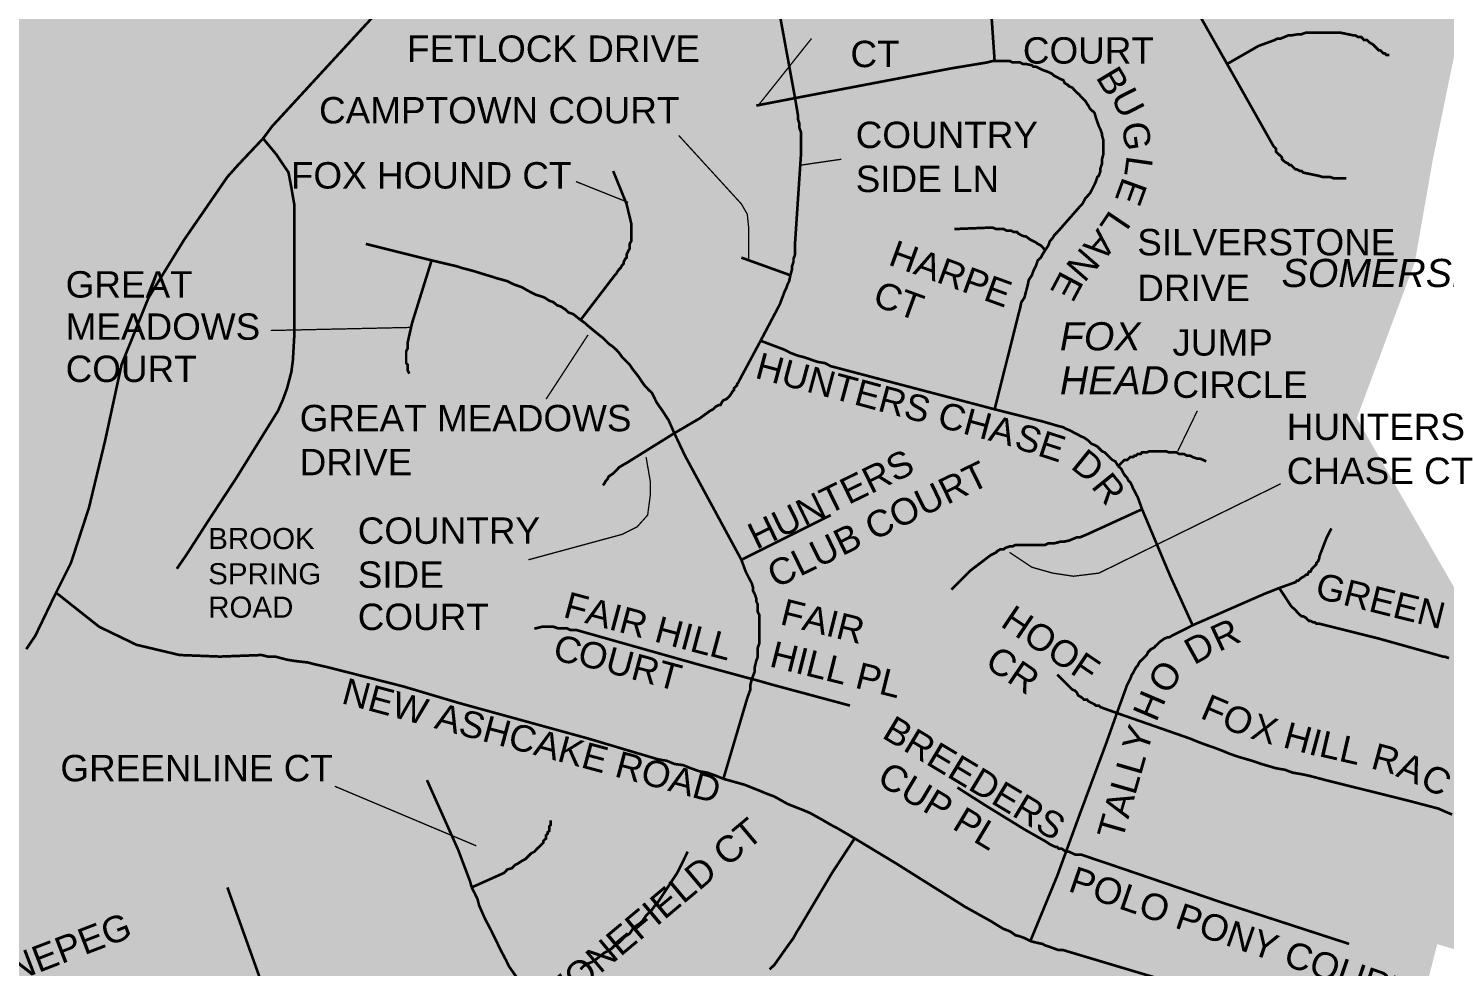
# Model space of a CAD drawing. Header units: millimetres. Extents: x 10 to 1080, y 12 to 847.
# Drawn here: x 653.5 to 734, y 449.1 to 502.4 of the extents above; entities that cross this region are included whole.
import ezdxf

# ---------------------------------------------------------------- set-up
doc = ezdxf.new("R2010")
doc.units = ezdxf.units.MM

msp = doc.modelspace()

# ---------------------------------------------------------------- hatches: boundary and pattern name
at = {"layer": 'H', "linetype": 'CONTINUOUS'}
for points in [[(802.375, 724.076), (804.333, 708.572), (819.82, 705.362), (834.637, 704.674), (846.243, 705.362), (859.861, 713.74), (871.467, 723.388), (876.635, 727.287), (891.452, 733.125), (894.662, 722.806), (899.231, 711.2), (902.458, 678.268), (906.939, 654.985), (912.777, 635.6), (903.041, 631.79), (870.797, 623.394), (843.703, 613.075), (834.037, 605.614), (852.17, 570.142), (848.607, 566.244), (849.207, 566.244), (834.637, 551.692), (840.475, 538.815), (802.711, 488.438), (802.217, 489.126), (800.435, 493.007), (798.83, 497.082), (795.355, 502.25), (792.215, 505.213), (789.005, 508.088), (786.289, 511.722), (784.437, 515.532), (783.078, 519.677), (782.391, 521.723), (780.874, 525.78), (778.334, 530.348), (775.794, 533.735), (773.007, 536.875), (769.955, 539.75), (766.727, 542.378), (763.27, 544.83), (759.707, 547.123), (755.985, 549.24), (754.115, 550.333), (752.263, 551.356), (750.305, 552.45), (748.365, 553.473), (746.407, 554.478), (744.467, 555.502), (742.615, 556.507), (740.657, 557.618), (739.652, 558.13), (732.525, 556.436), (732.79, 544.583), (726.264, 530.86), (723.142, 524.334), (722.207, 519.765), (722.877, 514.015), (725.593, 511.052), (734.219, 509.182), (736.177, 508.935), (733.302, 494.965), (732.278, 489.126), (728.98, 480.236), (737.605, 465.243), (747.518, 446.193), (733.548, 450.338), (730.409, 438.062), (720.76, 407.158), (717.885, 398.268), (714.745, 388.108), (713.475, 387.174), (712.047, 376.096), (715.945, 344.77), (716.615, 324.026), (716.439, 318.682), (723.388, 318.435), (731.608, 319.705), (737.358, 321.557), (743.373, 323.25), (749.635, 324.273), (754.962, 326.39), (761.488, 331.47), (750.641, 308.786), (742.95, 291.677), (741.257, 289.313), (754.715, 277.195), (760.801, 272.292), (760.73, 272.115), (769.444, 264.583), (777.487, 249.678), (794.597, 237.155), (804.333, 230.293), (811.777, 224.032), (798.054, 219.957), (781.473, 215.988), (770.043, 212.602), (757.502, 208.033), (746.072, 201.172), (734.06, 195.404), (725.082, 194.91), (725.258, 194.134), (725.593, 192.105), (725.752, 188.048), (725.17, 184.062), (724.905, 183.392), (714.587, 181.698), (699.17, 173.743), (696.295, 178.312), (682.078, 173.143), (680.879, 176.53), (652.868, 161.713), (660.647, 138.007), (660.4, 137.83), (656.749, 135.467), (653.203, 133.103), (649.552, 130.722), (645.918, 128.358), (642.285, 125.977), (638.634, 123.702), (635, 121.32), (631.349, 118.957), (627.803, 116.664), (624.152, 114.3), (620.942, 115.394), (619.584, 117.51), (618.402, 119.556), (617.22, 121.744), (616.038, 123.702), (614.68, 125.977), (613.569, 128.27), (612.299, 130.475), (610.958, 132.415), (609.424, 134.197), (608.154, 136.066), (606.795, 138.254), (605.367, 140.035), (603.673, 143.087), (601.892, 144.445), (599.863, 145.715), (598.17, 147.496), (596.724, 149.26), (595.118, 151.042), (593.513, 152.647), (591.22, 153.846), (589.439, 155.187), (587.675, 156.545), (586.052, 158.415), (585.717, 160.778), (585.047, 162.895), (584.112, 165.1), (582.172, 166.194), (580.549, 167.887), (579.543, 169.845), (578.785, 171.962), (577.762, 173.902), (576.668, 175.772), (575.398, 177.553), (573.775, 178.982), (571.659, 182.457), (568.784, 186.778), (566.932, 189.988), (565.82, 194.486), (564.462, 203.87), (563.704, 208.527), (563.88, 211.332), (563.704, 215.477), (563.457, 217.77), (563.28, 220.133), (563.368, 222.426), (563.28, 224.614), (562.857, 227.418), (561.675, 229.694), (560.828, 232.586), (561.428, 234.774), (561.852, 237.825), (561.922, 240.206), (561.587, 242.658), (561.763, 245.286), (562.01, 247.65), (561.852, 250.278), (561.164, 254.423), (561.922, 257.052), (562.522, 259.256), (562.275, 261.532), (561.499, 263.56), (560.405, 265.518), (559.805, 267.882), (559.223, 270.175), (557.953, 273.297), (556.26, 274.92), (554.814, 277.53), (554.39, 280), (553.72, 282.363), (552.962, 284.656), (551.85, 286.508), (550.668, 288.713), (549.222, 291.165), (547.194, 292.947), (545.412, 294.552), (543.56, 296.422), (543.719, 298.697), (542.537, 300.655), (540.42, 302.348), (538.057, 304.976), (535.34, 306.405), (532.553, 307.763), (530.26, 309.545), (528.232, 310.903), (526.874, 312.755), (526.45, 314.872), (524.51, 315.807), (522.305, 316.054), (518.248, 316.565), (515.779, 316.9), (513.592, 317.324), (511.387, 317.923), (508.935, 318.17), (507.153, 316.988), (506.465, 314.96), (505.037, 313.267), (503.255, 311.997), (501.897, 310.303), (500.292, 308.698), (498.422, 307.587), (496.658, 306.07), (495.212, 304.377), (494.453, 302.348), (493.942, 299.896), (493.607, 297.603), (493.942, 295.24), (494.453, 293.123), (495.212, 290.83), (495.723, 288.625), (494.03, 286.508), (493.342, 284.304), (491.649, 281.693), (489.462, 280.846), (485.14, 280.423), (481.577, 280.582), (479.637, 281.852), (478.102, 283.457), (476.673, 285.08), (475.068, 286.773), (472.863, 287.267), (470.658, 286.685), (468.965, 285.238), (467.184, 283.88), (465.067, 282.875), (463.462, 281.34), (464.732, 279.488), (466.602, 278.306), (468.63, 277.372), (469.724, 275.502), (468.877, 273.385), (467.095, 272.027), (463.973, 269.663), (462.104, 268.058), (460.075, 266.876), (457.958, 266.1), (455.665, 265.606), (452.702, 266.277), (450.674, 267.212), (448.469, 267.635), (444.835, 268.482), (442.718, 268.993), (440.514, 268.393), (436.792, 268.217), (434.763, 268.905), (432.805, 269.998), (431.465, 271.78), (432.647, 273.72), (433.405, 275.925), (433.317, 278.218), (432.805, 280.335), (432.894, 282.963), (431.959, 285.327), (428.925, 284.568), (426.72, 283.88), (424.603, 283.457), (421.375, 283.968), (419.188, 284.392), (417.072, 284.903), (415.025, 285.926), (412.838, 286.685), (410.792, 287.62), (409.698, 289.56), (409.875, 291.765), (410.298, 293.97), (410.298, 296.157), (409.61, 298.203), (408.252, 300.143), (406.4, 301.66), (404.53, 303.107), (402.837, 304.712), (400.897, 305.823), (399.715, 307.675), (400.297, 309.792), (399.962, 311.997), (397.845, 313.355), (395.905, 314.537), (394.547, 316.318), (393.1, 318.1), (391.672, 319.793), (390.225, 321.398), (388.108, 322.668), (386.592, 324.185), (385.057, 325.878), (383.452, 327.325), (381.582, 328.595), (379.465, 329.265), (378.125, 331.047), (378.037, 333.252), (377.349, 335.368), (375.92, 336.973), (374.05, 338.332), (372.11, 339.425), (370.152, 340.536), (368.035, 341.383), (365.919, 341.965), (363.555, 341.63), (361.615, 340.607), (359.745, 338.914), (357.875, 337.82), (355.935, 336.797), (353.818, 335.703), (351.878, 334.522), (350.255, 332.652), (348.915, 330.8), (347.98, 328.754), (347.133, 326.637), (345.599, 325.032), (343.323, 324.785), (340.184, 324.785), (337.732, 325.367), (335.615, 324.185), (334.522, 322.333), (334.433, 320.128), (334.098, 317.923), (332.899, 315.807), (331.805, 313.866), (330.958, 311.75), (330.712, 309.545), (330.288, 307.252), (329.935, 304.976), (329.688, 302.683), (329.018, 300.39), (328.083, 298.203), (327.325, 296.157), (327.06, 293.97), (328.665, 292.347), (329.935, 290.583), (328.665, 288.802), (326.39, 287.955), (323.25, 287.778), (321.045, 288.29), (319.864, 290.23), (318.682, 292.276), (316.812, 293.705), (314.025, 294.975), (311.732, 295.487), (309.615, 295.91), (307.763, 297.092), (306.405, 299.05), (305.47, 300.99), (304.712, 303.107), (303.689, 305.135), (301.995, 306.405), (300.302, 307.852), (298.962, 309.545), (297.268, 307.94), (296.422, 305.894), (293.282, 304.2), (291.5, 305.558), (289.648, 306.828), (287.69, 307.852), (287.267, 309.968), (287.69, 312.173), (285.75, 313.09), (283.457, 313.602), (281.34, 314.202), (279.224, 315.295), (278.642, 317.5), (277.954, 319.617), (276.013, 321.222), (274.144, 319.793), (272.874, 317.923), (269.998, 319.193), (268.217, 320.64), (266.435, 321.98), (263.984, 324.45), (262.202, 325.72), (260.862, 327.484), (261.108, 329.688), (261.867, 331.893), (262.714, 334.01), (262.467, 337.644), (261.532, 339.602), (260.597, 341.718), (258.992, 343.323), (255.94, 345.352), (253.065, 346.71), (251.195, 347.892), (249.167, 348.827), (248.92, 351.032), (250.19, 352.884), (251.707, 354.842), (254.088, 354.93), (255.782, 356.358), (257.969, 356.623), (260.174, 357.117), (261.444, 359.234), (261.779, 361.527), (261.62, 363.732), (260.438, 365.584), (258.992, 367.277), (256.117, 367.63), (255.429, 369.746), (254.088, 371.44), (252.307, 372.957), (250.525, 374.227), (248.497, 374.826), (247.138, 376.767), (248.162, 378.707), (247.385, 381), (245.78, 382.517), (245.622, 384.81), (244.687, 386.75), (243.575, 388.796), (242.235, 390.56), (241.035, 392.43), (239.518, 394.212), (239.43, 396.416), (240.453, 398.533), (240.612, 401.144), (240.788, 403.86), (239.43, 405.888), (238.584, 408.005), (236.467, 409.452), (235.038, 411.304), (233.08, 412.838), (233.168, 415.202), (234.103, 417.318), (235.462, 419.276), (236.978, 421.04), (238.072, 422.998), (237.825, 425.274), (237.49, 427.902), (236.22, 429.683), (234.527, 431.377), (232.657, 433.246), (230.628, 434.587), (229.182, 436.28), (227.489, 437.815), (226.219, 439.667), (224.79, 441.537), (223.943, 443.742), (222.92, 445.77), (220.98, 447.216), (218.775, 448.557), (216.57, 449.827), (214.365, 450.25), (212.249, 450.427), (209.797, 450.515), (206.163, 450.427), (203.87, 451.026), (201.595, 450.338), (199.972, 448.31), (201.665, 446.705), (199.549, 444.588), (196.938, 445.347), (194.822, 445.435), (192.105, 444.923), (189.054, 445.012), (187.202, 443.406), (184.908, 442.472), (182.88, 441.113), (181.01, 439.596), (179.317, 438.15), (177.288, 437.056), (175.084, 436.457), (173.055, 435.522), (170.762, 434.675), (168.575, 434.852), (166.793, 436.545), (165.947, 438.82), (165.259, 440.937), (163.142, 442.048), (160.955, 442.56), (158.574, 442.383), (156.369, 441.713), (154.005, 440.778), (151.377, 440.267), (148.59, 440.267), (146.385, 439.843), (145.45, 437.727), (145.115, 435.522), (142.663, 436.122), (142.152, 438.326), (140.458, 439.932), (138.43, 441.113), (136.472, 442.207), (134.285, 442.807), (131.745, 442.048), (128.605, 441.537), (126.153, 441.872), (123.525, 441.784), (121.497, 442.983), (120.05, 444.588), (117.775, 445.012), (116.082, 446.528), (116.152, 448.822), (114.124, 450.938), (112.607, 453.214), (111.425, 454.995), (110.155, 456.777), (108.797, 458.47), (107.527, 460.252), (106.257, 461.945), (104.898, 463.726), (103.54, 465.42), (102.182, 467.113), (100.842, 468.806), (99.572, 470.57), (98.213, 472.264), (95.585, 475.738), (93.133, 479.213), (90.682, 482.776), (88.477, 486.41), (86.448, 490.132), (84.578, 494.03), (83.062, 498.016), (81.527, 502.92), (80.433, 507.065), (79.498, 511.298), (78.74, 515.532), (78.228, 519.853), (77.805, 524.175), (77.558, 528.496), (77.47, 532.8), (77.558, 534.917), (77.558, 537.122), (77.717, 539.238), (77.893, 541.443), (78.052, 543.56), (78.317, 545.765), (78.564, 547.882), (79.252, 552.115), (80.098, 556.348), (81.192, 560.582), (82.374, 564.727), (84.402, 570.054), (86.448, 573.793), (87.63, 575.645), (117.687, 575.645), (138.007, 572.435), (144.445, 544.23), (141.905, 543.225), (154.764, 537.88), (160.443, 536.028), (171.185, 535.693), (189.318, 535.34), (206.834, 533.912), (226.06, 527.897), (227.842, 532.888), (253.912, 548.552), (259.239, 550.333), (265.677, 550.668), (269.575, 552.115), (277.019, 556.772), (283.122, 559.223), (290.989, 559.982), (306.317, 558.553), (306.652, 558.288), (307.005, 558.624), (310.885, 558.888), (317.659, 563.122), (325.543, 568.113), (333.745, 573.528), (338.825, 576.827), (341.365, 576.756), (344.928, 576.068), (348.492, 574.71), (351.949, 572.858), (355.759, 569.718), (358.228, 566.173), (359.234, 564.303), (360.257, 562.363), (362.462, 558.8), (365.425, 555.925), (369.993, 554.32), (376.255, 554.478), (378.46, 554.902), (380.577, 555.325), (382.782, 555.748), (384.898, 556.013), (387.773, 556.436), (392.007, 557.107), (396.064, 558.042), (400.138, 559.135), (404.107, 560.405), (408.005, 561.852), (411.903, 563.457), (415.713, 565.238), (419.435, 567.09), (423.069, 569.048), (424.18, 569.63), (421.128, 576.333), (406.224, 573.952), (411.057, 595.383), (409.452, 607.06), (401.408, 603.85), (401.832, 611.893), (404.618, 612.74), (404.195, 626.022), (394.882, 630.432), (373.539, 618.737), (369.482, 635.67), (377.19, 651.845), (407.405, 673.276), (407.829, 671.23), (482.177, 704.003), (500.715, 623.323), (501.227, 623.57), (505.372, 625.863), (509.182, 627.892), (512.992, 630.008), (516.802, 632.037), (520.612, 634.065), (522.552, 635.088), (524.422, 636.094), (526.362, 637.117), (528.232, 638.14), (530.172, 639.233), (532.042, 640.256), (534.335, 641.438), (544.495, 629.585), (550.422, 631.613), (546.523, 639.568), (541.532, 645.336), (541.602, 645.407), (545.412, 647.453), (549.222, 649.57), (553.032, 651.598), (556.772, 653.627), (560.582, 655.743), (564.392, 657.772), (568.202, 659.888), (572.012, 661.917), (575.733, 664.034), (579.543, 666.15), (583.353, 668.196), (587.163, 670.313), (590.885, 672.342), (596.724, 674.458), (601.133, 674.458), (603.338, 674.458), (605.455, 674.37), (607.642, 674.194), (609.847, 674.123), (611.964, 674.035), (614.168, 673.858), (616.373, 673.7), (618.49, 673.612), (620.695, 673.435), (622.882, 673.347), (624.999, 673.276), (629.32, 673.188), (633.642, 673.276), (637.875, 673.523), (642.108, 673.947), (646.254, 674.617), (650.399, 675.728), (653.627, 676.734), (657.684, 678.18), (661.67, 679.873), (665.568, 681.743), (669.378, 683.772), (673.1, 685.976), (676.734, 688.252), (680.297, 690.704), (683.683, 693.42), (687.07, 696.136), (690.192, 699.1), (693.332, 702.063), (696.207, 705.273), (699.082, 708.572), (701.71, 711.958), (705.785, 710.53), (709.842, 708.995), (713.74, 707.214), (717.638, 705.362), (721.448, 703.333), (723.988, 701.798), (729.403, 707.302), (742.35, 719.578), (751.999, 718.908), (767.503, 733.725), (785.618, 751.84), (797.207, 740.234), (802.375, 724.076), (802.375, 724.076)], [(710.935, 502.073), (709.507, 502.073), (709.083, 503.343), (708.66, 502.073), (707.302, 502.073), (708.395, 501.227), (707.972, 499.868), (709.083, 500.715), (710.265, 499.868), (709.842, 501.227), (710.935, 502.073), (710.935, 502.073)], [(724.835, 500.803), (723.388, 500.803), (722.965, 502.073), (722.542, 500.803), (721.184, 500.803), (722.295, 499.957), (721.872, 498.598), (722.965, 499.445), (724.147, 498.598), (723.724, 499.957), (724.835, 500.803), (724.835, 500.803)], [(700.193, 497.928), (698.747, 497.928), (698.324, 499.198), (697.9, 497.928), (696.542, 497.928), (697.653, 497.082), (697.23, 495.723), (698.324, 496.57), (699.505, 495.723), (699.082, 497.082), (700.193, 497.928), (700.193, 497.928)], [(712.47, 491.578), (711.024, 491.578), (710.6, 492.848), (710.177, 491.578), (708.819, 491.578), (709.93, 490.732), (709.507, 489.373), (710.6, 490.22), (711.782, 489.373), (711.359, 490.732), (712.47, 491.578), (712.47, 491.578)], [(678.692, 490.308), (677.245, 490.308), (676.822, 491.578), (676.398, 490.308), (675.04, 490.308), (676.152, 489.462), (675.728, 488.103), (676.822, 488.95), (678.004, 488.103), (677.58, 489.462), (678.692, 490.308), (678.692, 490.308)], [(660.823, 487.257), (659.377, 487.257), (658.954, 488.527), (658.53, 487.257), (657.172, 487.257), (658.283, 486.41), (657.86, 485.052), (658.954, 485.898), (660.135, 485.052), (659.712, 486.41), (660.823, 487.257), (660.823, 487.257)], [(687.917, 486.745), (686.47, 486.745), (686.047, 488.015), (685.624, 486.745), (684.265, 486.745), (685.377, 485.898), (684.953, 484.54), (686.047, 485.387), (687.229, 484.54), (686.805, 485.898), (687.917, 486.745), (687.917, 486.745)], [(698.412, 485.81), (696.965, 485.81), (696.542, 487.08), (696.119, 485.81), (694.778, 485.81), (695.872, 484.964), (695.448, 483.623), (696.542, 484.47), (697.742, 483.623), (697.318, 484.964), (698.412, 485.81), (698.412, 485.81)], [(711.623, 481.753), (710.177, 481.753), (709.754, 483.023), (709.33, 481.753), (707.972, 481.753), (709.083, 480.907), (708.66, 479.548), (709.754, 480.395), (710.935, 479.548), (710.512, 480.907), (711.623, 481.753), (711.623, 481.753)], [(693.155, 479.39), (691.727, 479.39), (691.303, 480.66), (690.88, 479.39), (689.522, 479.39), (690.615, 478.543), (690.192, 477.185), (691.303, 478.032), (692.485, 477.185), (692.062, 478.543), (693.155, 479.39), (693.155, 479.39)], [(718.485, 477.432), (717.038, 477.432), (716.615, 478.702), (716.192, 477.432), (714.834, 477.432), (715.945, 476.585), (715.522, 475.227), (716.615, 476.074), (717.797, 475.227), (717.374, 476.585), (718.485, 477.432), (718.485, 477.432)], [(655.743, 472.193), (654.297, 472.193), (653.874, 473.463), (653.45, 472.193), (652.092, 472.193), (653.203, 471.346), (652.78, 469.988), (653.874, 470.835), (655.055, 469.988), (654.632, 471.346), (655.743, 472.193), (655.743, 472.193)], [(714.587, 472.775), (713.14, 472.775), (712.717, 474.045), (712.294, 472.775), (710.935, 472.775), (712.047, 471.928), (711.623, 470.57), (712.717, 471.417), (713.899, 470.57), (713.475, 471.928), (714.587, 472.775), (714.587, 472.775)], [(658.954, 470.076), (657.525, 470.076), (657.102, 471.346), (656.678, 470.076), (655.32, 470.076), (656.414, 469.23), (655.99, 467.872), (657.102, 468.718), (658.283, 467.872), (657.86, 469.23), (658.954, 470.076), (658.954, 470.076)], [(725.84, 469.724), (724.412, 469.724), (723.988, 470.994), (723.565, 469.724), (722.207, 469.724), (723.3, 468.877), (722.877, 467.536), (723.988, 468.383), (725.17, 467.536), (724.747, 468.877), (725.84, 469.724), (725.84, 469.724)], [(697.23, 464.732), (695.784, 464.732), (695.36, 466.002), (694.937, 464.732), (693.579, 464.732), (694.69, 463.885), (694.267, 462.527), (695.36, 463.374), (696.542, 462.527), (696.119, 463.885), (697.23, 464.732), (697.23, 464.732)], [(717.709, 462.368), (716.28, 462.368), (715.857, 463.638), (715.433, 462.368), (714.075, 462.368), (715.169, 461.522), (714.745, 460.163), (715.857, 461.01), (717.038, 460.163), (716.615, 461.522), (717.709, 462.368), (717.709, 462.368)], [(728.38, 459.14), (726.952, 459.14), (726.528, 460.41), (726.105, 459.14), (724.747, 459.14), (725.84, 458.294), (725.417, 456.953), (726.528, 457.8), (727.71, 456.953), (727.287, 458.294), (728.38, 459.14), (728.38, 459.14)], [(700.44, 455.842), (699.012, 455.842), (698.588, 457.112), (698.165, 455.842), (696.807, 455.842), (697.9, 454.995), (697.477, 453.637), (698.588, 454.484), (699.77, 453.637), (699.347, 454.995), (700.44, 455.842), (700.44, 455.842)], [(681.725, 453.478), (680.297, 453.478), (679.873, 454.748), (679.45, 453.478), (678.092, 453.478), (679.185, 452.632), (678.762, 451.273), (679.873, 452.12), (681.055, 451.273), (680.632, 452.632), (681.725, 453.478), (681.725, 453.478)], [(727.71, 452.543), (726.264, 452.543), (725.84, 453.813), (725.417, 452.543), (724.059, 452.543), (725.17, 451.697), (724.747, 450.338), (725.84, 451.185), (727.022, 450.338), (726.599, 451.697), (727.71, 452.543), (727.71, 452.543)], [(713.987, 451.873), (712.558, 451.873), (712.135, 453.143), (711.712, 451.873), (710.353, 451.873), (711.447, 451.026), (711.024, 449.668), (712.135, 450.515), (713.317, 449.668), (712.893, 451.026), (713.987, 451.873), (713.987, 451.873)], [(669.625, 448.645), (668.179, 448.645), (667.755, 449.915), (667.332, 448.645), (665.992, 448.645), (667.085, 447.798), (666.662, 446.44), (667.755, 447.287), (668.955, 446.44), (668.532, 447.798), (669.625, 448.645), (669.625, 448.645)]]:
    msp.add_hatch(color=256, dxfattribs=at).paths.add_polyline_path(points)

# ---------------------------------------------------------------- linework, layer by layer
at = {"layer": 'P'}
for points, const_width in [([(666.821, 496.147), (667.332, 496.835), (674.105, 504.19), (675.622, 506.06), (676.645, 507.242), (678.162, 508.847), (679.609, 510.205), (680.702, 511.387), (682.572, 513.168), (684.018, 514.615), (684.936, 515.461), (686.135, 516.467), (686.982, 517.066), (688.164, 518.001), (689.345, 518.848), (690.192, 519.359), (690.704, 519.606), (691.974, 520.03), (692.221, 520.118)], 0.151), ([(697.054, 498.44), (696.031, 504.031), (695.36, 507.083)], 0.151), ([(708.395, 500.556), (708.06, 505.389)], 0.151), ([(719.402, 504.278), (721.607, 500.38)], 0.151), ([(695.025, 498.105), (697.988, 501.826)], 0.075), ([(721.607, 500.38), (723.388, 501.403), (724.306, 501.738), (724.482, 501.826), (724.658, 501.826), (725.082, 502.003), (725.241, 502.003), (725.664, 502.073), (725.84, 502.073), (726.087, 502.162), (726.422, 502.162), (726.599, 502.162), (726.846, 502.162), (727.269, 502.162), (727.622, 502.162), (728.045, 502.162), (728.468, 502.073), (728.804, 502.003), (728.892, 502.003), (729.051, 501.915), (729.139, 501.915), (729.227, 501.915), (729.315, 501.826), (729.386, 501.738), (729.562, 501.738), (729.65, 501.65), (729.738, 501.579), (729.897, 501.491), (729.985, 501.403), (730.074, 501.315), (730.162, 501.227), (730.232, 501.156), (730.321, 501.156), (730.409, 501.068), (730.497, 500.98), (730.585, 500.98), (730.656, 500.892), (730.832, 500.892)], 0.151), ([(708.395, 500.556), (708.307, 500.556), (707.972, 500.468), (705.944, 500.133), (697.054, 498.44)], 0.151), ([(711.271, 489.797), (711.447, 490.061), (711.535, 490.308), (711.694, 490.485), (711.782, 490.643), (711.958, 490.82), (712.117, 490.996), (713.228, 492.266), (713.387, 492.425), (713.475, 492.601), (713.564, 492.76), (713.652, 492.848), (713.811, 493.025), (713.899, 493.183), (713.987, 493.36), (714.075, 493.536), (714.146, 493.695), (714.234, 493.959), (714.322, 494.03), (714.41, 494.295), (714.41, 494.453), (714.498, 494.718), (714.498, 494.965), (714.569, 495.229), (714.569, 495.388), (714.569, 495.653), (714.569, 495.9), (714.569, 496.076), (714.498, 496.323), (714.498, 496.411), (714.41, 496.658), (714.322, 496.835), (714.234, 497.082), (714.146, 497.346), (714.075, 497.593), (713.987, 497.681), (713.811, 497.84), (713.722, 498.016), (713.652, 498.105), (713.564, 498.263), (713.387, 498.44), (713.299, 498.528), (713.228, 498.616), (713.052, 498.775), (712.964, 498.863), (712.805, 499.039), (712.629, 499.11), (712.541, 499.198), (712.382, 499.286), (712.294, 499.463), (712.117, 499.533), (711.958, 499.622), (711.782, 499.71), (711.694, 499.798), (711.535, 499.886), (711.359, 499.957), (711.112, 500.045), (710.935, 500.133), (710.759, 500.221), (710.6, 500.221), (710.512, 500.309), (710.177, 500.38), (710.001, 500.38), (709.842, 500.468), (709.665, 500.468), (709.418, 500.468), (709.242, 500.556), (708.907, 500.556), (708.731, 500.556), (708.572, 500.556), (708.395, 500.556)], 0.151), ([(721.607, 500.38), (724.235, 495.723), (724.306, 495.653), (724.394, 495.565), (724.394, 495.388), (724.482, 495.3), (724.658, 495.141), (724.729, 495.053), (724.729, 494.965), (724.817, 494.877), (724.905, 494.806), (725.082, 494.718), (725.152, 494.63), (725.241, 494.63), (725.329, 494.542), (725.417, 494.453), (725.505, 494.383), (725.576, 494.383), (725.752, 494.295), (725.84, 494.295), (725.928, 494.206), (726.775, 494.03), (727.022, 493.959), (727.269, 493.959), (727.445, 493.959), (727.692, 493.871), (727.957, 493.871), (728.204, 493.871), (728.38, 493.871)], 0.151), ([(697.054, 498.44), (694.849, 498.016)], 0.151), ([(696.789, 488.368), (696.877, 488.703), (696.877, 488.879), (696.965, 489.126), (696.965, 489.303), (697.054, 489.55), (697.054, 489.797), (697.054, 489.973), (697.054, 490.22), (697.389, 495.229), (697.389, 495.476), (697.389, 495.723), (697.389, 495.988), (697.389, 496.235), (697.389, 496.499), (697.301, 496.746), (697.301, 496.993), (697.212, 497.258), (697.212, 497.505), (697.054, 498.44)], 0.151), ([(655.055, 470.323), (655.902, 472.017), (656.925, 475.156), (657.842, 478.966), (658.777, 483.288), (660.312, 487.098), (662.34, 490.396), (664.792, 493.959), (665.392, 494.63), (666.821, 496.147)], 0.151), ([(661.917, 471.682), (662.499, 472.528), (663.698, 474.398), (665.304, 476.85), (667.667, 480.66), (667.932, 481.259), (668.179, 481.93), (668.426, 482.865), (668.514, 483.535), (668.602, 485.069), (668.602, 486.339), (668.602, 492.337), (668.426, 493.36), (668.267, 494.206), (667.579, 495.229), (666.821, 496.147)], 0.151), ([(690.439, 496.323), (694.002, 492.425), (694.337, 491.843), (694.425, 490.996), (694.425, 490.396), (694.425, 489.303)], 0.075), ([(684.865, 485.828), (686.805, 488.368), (686.894, 488.456), (686.982, 488.615), (687.052, 488.703), (687.141, 488.791), (687.229, 488.95), (687.317, 489.038), (687.317, 489.126), (687.405, 489.303), (687.476, 489.373), (687.476, 489.55), (687.564, 489.726), (687.652, 489.885), (687.652, 489.973), (687.652, 490.149), (687.74, 490.308), (687.74, 490.396), (687.74, 490.573), (687.74, 490.643), (687.74, 490.82), (687.74, 490.908), (687.74, 491.067), (687.74, 491.155), (687.74, 491.331), (687.476, 492.425), (686.717, 494.295)], 0.151), ([(699.682, 494.965), (697.389, 494.63), (697.389, 494.63)], 0.075), ([(684.601, 493.695), (687.564, 492.513)], 0.075), ([(711.271, 489.797), (711.024, 490.061), (710.847, 490.149), (710.759, 490.22), (710.6, 490.308), (710.424, 490.396), (710.177, 490.573), (710.089, 490.573), (709.912, 490.643), (709.754, 490.732), (709.665, 490.82), (709.489, 490.82), (709.33, 490.908), (709.242, 490.908), (709.066, 490.908), (708.907, 490.996), (708.731, 490.996), (708.642, 490.996), (708.484, 490.996), (708.307, 491.067), (708.219, 491.067), (708.06, 491.067), (707.884, 491.067), (706.102, 490.996)], 0.151), ([(672.659, 490.149), (674.705, 489.638), (676.398, 489.215)], 0.151), ([(694.002, 489.373), (696.789, 488.368)], 0.151), ([(711.271, 489.797), (711.112, 489.55), (711.024, 489.373), (710.847, 489.215), (710.759, 488.95), (710.688, 488.791), (710.6, 488.615), (710.512, 488.368), (710.336, 488.103), (710.265, 487.768), (710.177, 487.433), (710.089, 487.098), (709.912, 486.833), (709.842, 486.498), (709.754, 486.163), (708.395, 480.748)], 0.151), ([(676.398, 489.215), (675.287, 485.652), (675.04, 484.558), (675.04, 484.47), (675.04, 484.293), (675.04, 484.223), (674.952, 484.046), (674.952, 483.958), (674.952, 483.87), (674.952, 483.623), (674.952, 483.447), (674.952, 483.376), (675.04, 483.288), (675.04, 483.112), (675.04, 483.023), (675.04, 482.953), (675.128, 482.776)], 0.151), ([(676.398, 489.215), (677.827, 488.879), (678.092, 488.791), (678.427, 488.703), (678.762, 488.615), (679.274, 488.456), (679.856, 488.28), (680.12, 488.192), (680.455, 488.103), (680.702, 488.033), (681.055, 487.856), (681.302, 487.768), (681.549, 487.68), (681.814, 487.521), (682.325, 487.257), (682.572, 487.186), (682.819, 487.098), (683.084, 486.922), (683.331, 486.833), (683.507, 486.675), (683.754, 486.586), (684.018, 486.41), (684.177, 486.251), (684.442, 486.163), (684.865, 485.828)], 0.151), ([(695.096, 484.646), (696.119, 486.586), (696.207, 486.763), (696.295, 487.01), (696.366, 487.186), (696.454, 487.433), (696.542, 487.609), (696.63, 487.856), (696.718, 488.033), (696.789, 488.368)], 0.151), ([(667.244, 485.228), (675.287, 485.405)], 0.075), ([(684.865, 485.828), (685.112, 485.652), (685.288, 485.493), (685.712, 485.14), (686.135, 484.805), (686.294, 484.646), (686.47, 484.47), (686.717, 484.293), (686.894, 484.135), (687.052, 483.958), (687.229, 483.711), (687.405, 483.535), (687.652, 483.288), (687.828, 483.023), (688.164, 482.6), (688.322, 482.353), (688.499, 482.106), (688.746, 481.842), (688.922, 481.683), (689.169, 481.171), (689.345, 480.907), (689.522, 480.66), (689.681, 480.413), (689.857, 480.148), (690.192, 479.39)], 0.151), ([(682.907, 481.33), (685.288, 484.981)], 0.075), ([(690.192, 479.39), (691.638, 480.236), (692.221, 480.66), (692.397, 480.748), (692.485, 480.836), (692.556, 480.907), (692.732, 480.995), (692.82, 480.995), (692.908, 481.171), (692.979, 481.259), (693.155, 481.33), (693.244, 481.418), (693.332, 481.506), (693.402, 481.595), (693.491, 481.753), (693.579, 481.842), (693.579, 481.93), (693.755, 482.106), (693.755, 482.177), (693.826, 482.265), (693.914, 482.441), (695.096, 484.646)], 0.151), ([(695.096, 484.646), (696.454, 484.135), (696.789, 483.958), (697.212, 483.799), (697.565, 483.711), (698.324, 483.447), (698.747, 483.376), (699.082, 483.2), (702.292, 482.353), (707.461, 480.995), (708.395, 480.748)], 0.151), ([(708.395, 480.748), (711.112, 480.06), (711.958, 479.813), (712.294, 479.725), (712.452, 479.637), (712.629, 479.566), (712.805, 479.478), (712.964, 479.39), (713.14, 479.302), (713.299, 479.213), (713.475, 479.143), (713.722, 478.966), (713.899, 478.79), (714.075, 478.719), (714.234, 478.631), (714.498, 478.367), (714.657, 478.296), (714.922, 478.032), (715.081, 477.873), (715.257, 477.785), (715.416, 477.52)], 0.151), ([(719.914, 480.66), (718.802, 478.367)], 0.075), ([(686.135, 476.426), (686.206, 476.515), (686.294, 476.673), (686.382, 476.762), (686.47, 476.938), (686.717, 477.097), (686.894, 477.273), (687.052, 477.449), (687.317, 477.608), (687.476, 477.696), (690.192, 479.39)], 0.151), ([(690.192, 479.39), (690.792, 478.12), (694.002, 472.193)], 0.151), ([(715.416, 477.52), (715.504, 477.608), (715.592, 477.696), (715.68, 477.785), (715.768, 477.873), (715.927, 477.873), (716.015, 477.943), (716.104, 478.032), (716.262, 478.032), (716.351, 478.12), (716.439, 478.12), (716.527, 478.208), (716.686, 478.208), (716.774, 478.296), (716.95, 478.296), (717.038, 478.296), (717.197, 478.367), (717.285, 478.367), (717.374, 478.367), (717.532, 478.367), (717.709, 478.367), (717.956, 478.367), (718.132, 478.367), (718.308, 478.296), (718.555, 478.296), (718.732, 478.296), (718.891, 478.208), (719.155, 478.208), (719.314, 478.12), (719.49, 478.12), (719.649, 478.032), (719.914, 477.943), (720.072, 477.943), (720.249, 477.873), (720.425, 477.785)], 0.151), ([(681.902, 472.193), (687.229, 473.639), (688.075, 474.063), (688.675, 474.733), (688.834, 475.915), (688.834, 476.603), (688.587, 478.032)], 0.075), ([(715.416, 477.52), (715.592, 477.361), (715.68, 477.185), (715.768, 477.026), (715.927, 476.85), (716.015, 476.673), (716.104, 476.603), (716.192, 476.426), (716.262, 476.25), (716.351, 476.091), (716.439, 475.915), (716.527, 475.756), (716.774, 475.068)], 0.151), ([(724.658, 476.515), (714.322, 471.435), (712.876, 471.258), (711.694, 471.435), (710.512, 471.77), (709.242, 472.616)], 0.075), ([(705.944, 470.5), (707.037, 471.593), (708.148, 472.44), (708.307, 472.528), (708.484, 472.616), (708.572, 472.705), (708.731, 472.793), (708.907, 472.793), (708.995, 472.863), (709.242, 472.952), (709.33, 472.952), (709.418, 472.952), (709.577, 473.04), (709.665, 473.04), (709.912, 473.04), (710.847, 473.04), (711.112, 473.04), (711.271, 473.04), (711.447, 473.128), (711.606, 473.128), (711.782, 473.128), (712.117, 473.216), (712.294, 473.216), (712.629, 473.287), (713.052, 473.463), (713.228, 473.463), (713.652, 473.639), (716.774, 475.068)], 0.151), ([(716.774, 475.068), (718.379, 471.258), (719.649, 468.471)], 0.151), ([(694.002, 472.193), (699.082, 474.733)], 0.151), ([(724.57, 470.588), (725.505, 470.923), (725.576, 471.011), (725.664, 471.011), (725.752, 471.099), (725.84, 471.17), (725.999, 471.258), (726.087, 471.346), (726.175, 471.346), (726.264, 471.523), (726.352, 471.523), (726.422, 471.682), (726.511, 471.77), (726.599, 471.858), (726.687, 471.946), (726.687, 472.017), (726.775, 472.105), (726.846, 472.281), (726.846, 472.369), (727.269, 473.463), (727.534, 473.975)], 0.151), ([(694.002, 472.193), (694.249, 471.523), (694.337, 471.346), (694.425, 471.17), (694.514, 471.011), (694.602, 470.835), (694.672, 470.588), (694.672, 470.412), (694.761, 470.253), (694.849, 469.988), (694.849, 469.829), (694.937, 469.653), (694.937, 469.477), (694.937, 469.23), (695.025, 469.053), (695.025, 468.806), (695.025, 468.63), (695.025, 468.471), (695.025, 468.207), (695.025, 467.96), (695.025, 467.713), (695.025, 467.448), (694.937, 467.201), (694.937, 466.937), (694.937, 466.69), (694.849, 466.443), (694.761, 466.09), (694.761, 465.843), (694.602, 465.42)], 0.151), ([(653.362, 467.113), (653.874, 467.872), (655.055, 470.323)], 0.151), ([(692.979, 459.74), (692.556, 459.916), (692.062, 460.093), (691.638, 460.163), (691.127, 460.34), (690.704, 460.516), (690.192, 460.587), (689.769, 460.763), (689.257, 460.851), (685.288, 462.033), (677.915, 464.062), (674.776, 464.996), (670.472, 466.09), (669.696, 466.266), (669.361, 466.355), (668.602, 466.443), (668.179, 466.513), (667.508, 466.69), (667.085, 466.69), (666.732, 466.778), (664.369, 466.69), (662.076, 466.778), (659.624, 467.36), (657.507, 468.383), (655.055, 470.323)], 0.151), ([(719.649, 468.471), (723.724, 470.253), (724.57, 470.588)], 0.151), ([(724.57, 470.588), (725.241, 469.565), (725.329, 469.477), (725.417, 469.406), (725.505, 469.318), (725.576, 469.23), (725.664, 469.142), (725.752, 469.053), (725.84, 468.983), (725.928, 468.983), (726.087, 468.895), (726.175, 468.806), (726.264, 468.718), (726.352, 468.718), (726.511, 468.63), (726.599, 468.63), (726.687, 468.559), (726.846, 468.559), (730.232, 467.713), (733.884, 466.69), (733.972, 466.69), (734.219, 466.602)], 0.151), ([(715.345, 463.479), (715.927, 465.085), (716.015, 465.243), (716.104, 465.42), (716.192, 465.667), (716.262, 465.755), (716.351, 465.931), (716.439, 466.09), (716.527, 466.178), (716.615, 466.355), (716.686, 466.443), (716.774, 466.513), (717.038, 466.778), (717.109, 466.937), (717.197, 467.025), (717.285, 467.113), (717.462, 467.201), (717.532, 467.289), (717.621, 467.36), (717.797, 467.536), (718.044, 467.713), (718.22, 467.783), (718.308, 467.783), (718.467, 467.872), (719.649, 468.471)], 0.151), ([(682.237, 468.295), (682.325, 468.295), (682.66, 468.383), (682.819, 468.383), (682.995, 468.383), (683.172, 468.383), (683.331, 468.383), (683.595, 468.295), (683.754, 468.295), (684.089, 468.295), (684.265, 468.207), (684.442, 468.207), (684.601, 468.207), (691.462, 466.266), (694.249, 465.508), (694.602, 465.42)], 0.151), ([(694.602, 465.42), (694.514, 465.085), (694.514, 464.82), (694.425, 464.573), (694.337, 464.326), (692.979, 459.74)], 0.151), ([(694.602, 465.42), (695.784, 465.085), (700.176, 463.903)], 0.151), ([(715.345, 463.479), (714.41, 463.815), (714.322, 463.903), (714.146, 463.903), (714.075, 463.973), (713.899, 464.062), (713.722, 464.15), (713.652, 464.238), (713.475, 464.238), (713.387, 464.326), (713.299, 464.397), (713.14, 464.485), (713.052, 464.661), (712.964, 464.749), (712.805, 464.82), (711.958, 465.667)], 0.151), ([(712.452, 455.595), (713.228, 457.712), (714.745, 461.786), (715.345, 463.479)], 0.151), ([(715.345, 463.479), (719.49, 462.033), (719.914, 461.857), (720.337, 461.698), (720.848, 461.522), (721.272, 461.363), (721.695, 461.186), (722.189, 461.01), (723.036, 460.763), (723.547, 460.587), (724.394, 460.34), (724.905, 460.252), (725.329, 460.093), (725.84, 460.005), (726.264, 459.916), (727.198, 459.669), (732.014, 458.47), (732.278, 458.399), (732.614, 458.311), (732.949, 458.223), (733.284, 458.135), (733.619, 458.047), (733.972, 457.888), (734.395, 457.712)], 0.151), ([(678.674, 453.566), (678.586, 453.902), (678.427, 454.325), (677.915, 455.683), (676.134, 459.669)], 0.151), ([(692.979, 459.74), (694.178, 459.405), (695.025, 459.07), (695.448, 458.893), (695.872, 458.735), (696.63, 458.311), (697.477, 457.976), (697.9, 457.8), (698.659, 457.376), (699.082, 457.129), (699.417, 456.953), (699.841, 456.706), (700.44, 456.353)], 0.151), ([(670.895, 459.317), (678.938, 455.93)], 0.075), ([(706.279, 459.246), (707.884, 458.223), (710.089, 456.865), (711.112, 456.283), (711.271, 456.195), (711.535, 456.018), (711.87, 455.859), (711.958, 455.859), (712.029, 455.771), (712.205, 455.771), (712.452, 455.595)], 0.151), ([(678.674, 453.566), (680.367, 454.325), (680.544, 454.413), (680.702, 454.589), (680.967, 454.66), (681.126, 454.836), (681.302, 454.925), (681.549, 455.083), (681.725, 455.172), (681.902, 455.348), (682.061, 455.507), (682.237, 455.595), (682.396, 455.771), (682.572, 455.93), (682.66, 456.018), (682.748, 456.106), (682.748, 456.195), (682.819, 456.283), (682.907, 456.353), (682.907, 456.53), (682.995, 456.618), (682.995, 456.706), (683.084, 456.777), (683.084, 456.953), (683.084, 457.041), (683.172, 457.129), (683.172, 457.2), (683.172, 457.376)], 0.151), ([(700.44, 456.353), (699.17, 454.413), (697.301, 451.273), (697.142, 451.026), (696.965, 450.691), (696.718, 450.356), (696.295, 449.756), (696.119, 449.509), (695.872, 449.157), (695.607, 448.91)], 0.151), ([(700.44, 456.353), (702.804, 454.925), (706.702, 452.473), (708.219, 451.626), (708.642, 451.362), (708.907, 451.203), (709.154, 451.115), (709.33, 451.026), (709.577, 450.85), (709.842, 450.779), (710.089, 450.691), (710.424, 450.515)], 0.151), ([(684.865, 448.91), (685.024, 449.086), (685.288, 449.245), (685.535, 449.333), (685.782, 449.509), (686.206, 449.845), (686.382, 449.933), (686.629, 450.092), (686.805, 450.268), (687.052, 450.427), (687.229, 450.603), (687.405, 450.779), (687.652, 450.938), (687.828, 451.203), (687.987, 451.362), (688.252, 451.538), (688.411, 451.697), (688.587, 451.961), (688.746, 452.12), (688.922, 452.296), (689.098, 452.543), (689.257, 452.72), (690.368, 454.413), (690.951, 455.595)], 0.151), ([(710.424, 450.515), (711.958, 454.237), (712.452, 455.595)], 0.151), ([(712.452, 455.595), (712.629, 455.595), (712.964, 455.436), (713.14, 455.436), (713.299, 455.436), (715.592, 454.66), (721.272, 452.72), (728.539, 450.356)], 0.151), ([(666.909, 447.816), (666.732, 448.151), (664.792, 453.566)], 0.151), ([(681.972, 447.393), (680.791, 449.086), (680.632, 449.421), (680.455, 449.756), (680.279, 450.092), (680.12, 450.427), (679.944, 450.779), (679.785, 451.115), (679.609, 451.45), (679.432, 451.785), (679.097, 452.543), (679.009, 452.896), (678.85, 453.231), (678.674, 453.566)], 0.151), ([(710.424, 450.515), (710.759, 450.427), (711.112, 450.356), (711.271, 450.268), (711.535, 450.18), (711.782, 450.092), (712.029, 450.003), (712.294, 450.003), (717.956, 448.31), (723.882, 446.546)], 0.151)]:
    msp.add_lwpolyline(points, dxfattribs=dict(at, const_width=const_width))

# ---------------------------------------------------------------- texts
at = {"layer": 'T', "attachment_point": 1}
for s, insert, char_height in [('{\\fArial|b0|i0|c0|p18;FETLOCK DRIVE}', (675, 502), 1.5), ('{\\fArial|b0|i0|c0|p18;CT}', (700.2, 501.7), 1.5), ('{\\fArial|b0|i0|c0|p18;COURT}', (710, 501.9), 1.5), ('{\\fArial|b0|i0|c0|p18;CAMPTOWN COURT}', (670, 498.5), 1.5), ('{\\fArial|b0|i0|c0|p18;COUNTRY}', (700.5, 497.1), 1.5), ('{\\fArial|b0|i0|c0|p18;FOX HOUND CT}', (668.4, 494.8), 1.5), ('{\\fArial|b0|i0|c0|p18;SIDE LN}', (700.5, 494.6), 1.5), ('{\\fArial|b0|i0|c0|p18;SILVERSTONE}', (716.5, 491), 1.5), ('{\\fArial|b0|i0|c0|p18;GREAT}', (655.6, 488.6), 1.5), ('{\\fArial|b0|i1|c0|p18;SOMERSET}', (724.7, 489.3), 1.6), ('{\\fArial|b0|i0|c0|p18;DRIVE}', (716.5, 488.4), 1.5), ('{\\fArial|b0|i0|c0|p18;MEADOWS}', (655.6, 486.2), 1.5), ('{\\fArial|b0|i1|c0|p18;FOX}', (712.1, 485.7), 1.6), ('{\\fArial|b0|i0|c0|p18;JUMP}', (718.5, 485.3), 1.5), ('{\\fArial|b0|i0|c0|p18;COURT}', (655.6, 483.8), 1.5), ('{\\fArial|b0|i1|c0|p18;HEAD}', (712.1, 483.2), 1.6), ('{\\fArial|b0|i0|c0|p18;CIRCLE}', (718.5, 482.9), 1.5), ('{\\fArial|b0|i0|c0|p18;GREAT MEADOWS}', (668.9, 481), 1.5), ('{\\fArial|b0|i0|c0|p18;HUNTERS}', (725, 480.5), 1.5), ('{\\fArial|b0|i0|c0|p18;DRIVE}', (668.9, 478.5), 1.5), ('{\\fArial|b0|i0|c0|p18;CHASE CT}', (725, 478), 1.5), ('{\\fArial|b0|i0|c0|p18;COUNTRY}', (672.2, 474.6), 1.5), ('{\\fArial|b0|i0|c0|p18;BROOK}', (663.7, 474), 1.2), ('{\\fArial|b0|i0|c0|p18;SPRING}', (663.7, 472), 1.2), ('{\\fArial|b0|i0|c0|p18;SIDE}', (672.2, 472.1), 1.5), ('{\\fArial|b0|i0|c0|p18;ROAD}', (663.7, 470.1), 1.2), ('{\\fArial|b0|i0|c0|p18;COURT}', (672.2, 469.7), 1.5), ('{\\fArial|b0|i0|c0|p18;GREENLINE CT}', (655.3, 461.1), 1.5)]:
    msp.add_mtext(s, dxfattribs=dict(at, insert=insert, char_height=char_height))
at = {"layer": 'T', "char_height": 1.5, "attachment_point": 1}
for s, insert, rotation in [('{\\fArial|b0|i0|c0|p18;B}', (715.4, 500.4), 301), ('{\\fArial|b0|i0|c0|p18;U}', (716.3, 499.2), 297), ('{\\fArial|b0|i0|c0|p18;G}', (717.1, 497.2), 278), ('{\\fArial|b0|i0|c0|p18;L}', (717.4, 495), 262), ('{\\fArial|b0|i0|c0|p18;E }', (717.1, 493.5), 250), ('{\\fArial|b0|i0|c0|p18;L}', (716.2, 491.3), 236), ('{\\fArial|b0|i0|c0|p18;AN}', (715.4, 490.1), 229), ('{\\fArial|b0|i0|c0|p18;HARP}', (702.8, 490.4), 340), ('{\\fArial|b0|i0|c0|p18;C}', (701.9, 488.1), 340), ('{\\fArial|b0|i0|c0|p18;E}', (708.2, 488.4), 340), ('{\\fArial|b0|i0|c0|p18;E}', (713.5, 488), 242), ('{\\fArial|b0|i0|c0|p18;T}', (703.3, 487.6), 340), ('{\\fArial|b0|i0|c0|p18;HUNTERS CHA}', (695.1, 484), 345), ('{\\fArial|b0|i0|c0|p18;SE}', (709.9, 480), 342), ('{\\fArial|b0|i0|c0|p18;HUNTERS}', (694.2, 474.1), 26), ('{\\fArial|b0|i0|c0|p18;D}', (713.6, 478.6), 321), ('{\\fArial|b0|i0|c0|p18;CLUB COURT}', (695.3, 471.9), 26), ('{\\fArial|b0|i0|c0|p18;R}', (715, 477.3), 309), ('{\\fArial|b0|i0|c0|p18;GREEN}', (726.9, 471.5), 346), ('{\\fArial|b0|i0|c0|p18;FAIR HIL}', (684.2, 470.4), 345), ('{\\fArial|b0|i0|c0|p18;FAIR}', (696.5, 470), 346), ('{\\fArial|b0|i0|c0|p18;HOOF}', (709.5, 469.7), 326), ('{\\fArial|b0|i0|c0|p18;R}', (720.5, 468.3), 25), ('{\\fArial|b0|i0|c0|p18;C}', (683.6, 468), 345), ('{\\fArial|b0|i0|c0|p18;L}', (692.5, 468.2), 345), ('{\\fArial|b0|i0|c0|p18;D}', (719, 467.5), 29), ('{\\fArial|b0|i0|c0|p18;OURT}', (685, 467.7), 345), ('{\\fArial|b0|i0|c0|p18;HILL PL}', (695.9, 467.6), 346), ('{\\fArial|b0|i0|c0|p18;CR}', (708.6, 467.4), 326), ('{\\fArial|b0|i0|c0|p18;O}', (717, 465.3), 56), ('{\\fArial|b0|i0|c0|p18;NEW ASHCAKE ROAD}', (671.6, 465.5), 345), ('{\\fArial|b0|i0|c0|p18;H}', (716.2, 463.5), 67), ('{\\fArial|b0|i0|c0|p18;FO}', (720.6, 464.6), 337), ('{\\fArial|b0|i0|c0|p18;BREEDERS}', (702.7, 463.4), 329), ('{\\fArial|b0|i0|c0|p18;Y }', (715.6, 461.6), 71), ('{\\fArial|b0|i0|c0|p18;X}', (723.3, 463.5), 343), ('{\\fArial|b0|i0|c0|p18;HI}', (725.1, 463), 345), ('{\\fArial|b0|i0|c0|p18;LL }', (727.1, 462.5), 347), ('{\\fArial|b0|i0|c0|p18;R}', (730.1, 461.8), 345), ('{\\fArial|b0|i0|c0|p18;CUP PL}', (702.4, 460.8), 329), ('{\\fArial|b0|i0|c0|p18;TALL}', (714.2, 456.6), 74), ('{\\fArial|b0|i0|c0|p18;A}', (731.7, 461.3), 338), ('{\\fArial|b0|i0|c0|p18;C}', (733.2, 460.7), 331), ('{\\fArial|b0|i0|c0|p18;STONEFIELD CT}', (681.7, 447), 40), ('{\\fArial|b0|i0|c0|p18;POLO PONY COURT}', (713, 454.8), 341), ('{\\fArial|b0|i0|c0|p18;WINNEPEG}', (648.3, 448.1), 21)]:
    msp.add_mtext(s, dxfattribs=dict(at, insert=insert, rotation=rotation))

doc.saveas('drawing.dxf')
